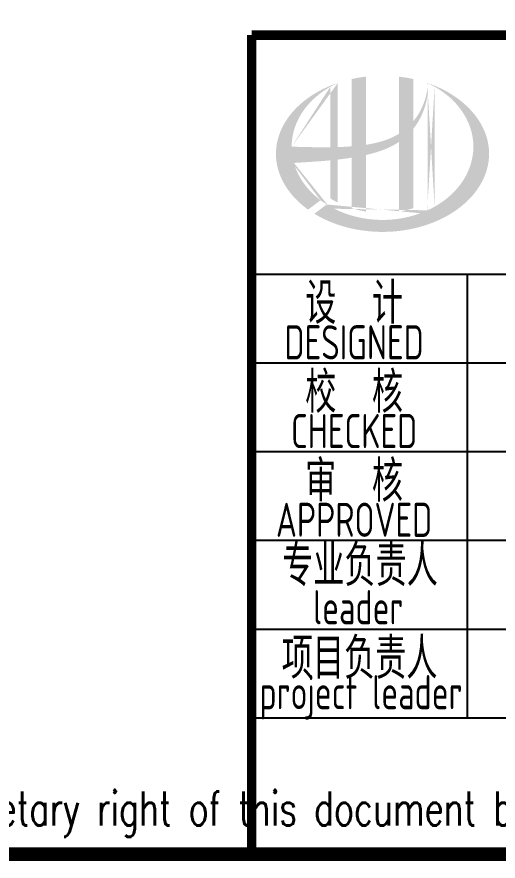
# Model space of a CAD drawing. Extents: x 5904849 to 6011887, y -826029 to -177002.
# Drawn here: x 5943531 to 5947053, y -678942 to -672759 of the extents above; entities that cross this region are included whole.
import ezdxf
from ezdxf.enums import TextEntityAlignment as Align

# ---------------------------------------------------------------- set-up
doc = ezdxf.new("R2010")
doc.units = 0
doc.header["$LTSCALE"] = 1000
doc.header["$MEASUREMENT"] = 0
doc.layers.get('0').update_dxf_attribs({"linetype": 'CONTINUOUS'})
doc.layers.add('PUB_TITLE', color=4, linetype='CONTINUOUS')
doc.styles.add('AHD', font='sceie.shx', dxfattribs={"width": 0.7, "bigfont": 'sceic.shx'})
doc.styles.add('ECEC_TQ', font='txt_l.shx', dxfattribs={"bigfont": 'hztxt_l.shx'})

msp = doc.modelspace()

# ---------------------------------------------------------------- hatches: boundary and pattern name
h = msp.add_hatch(color=256)
edge = h.paths.add_edge_path()
edge.add_spline(control_points=[(5946085.9, -673770.5), (5946092, -673769.1), (5946098.1, -673767.7), (5946147.2, -673755.8), (5946189.8, -673742.8), (5946264.8, -673711.7), (5946297.7, -673694.7), (5946328.6, -673674.1)], knot_values=[61.629012, 61.629012, 61.629012, 61.629012, 63.330431, 63.330431, 75.353634, 75.353634, 85.398649, 85.398649, 85.398649, 85.398649], degree=3, periodic=0)
edge.add_line((5946328.6, -673674.1), (5946328.6, -674184.4))
edge.add_spline(control_points=[(5946328.6, -674184.4), (5946345.7, -674181.6), (5946362.7, -674178.3), (5946397.5, -674170.2), (5946415.2, -674165.4), (5946432.6, -674159.9)], knot_values=[4.908456, 4.908456, 4.908456, 4.908456, 4.992821, 4.992821, 5.083034, 5.083034, 5.083034, 5.083034], degree=3, periodic=0)
edge.add_line((5946432.6, -674159.9), (5946432.6, -673578.5))
edge.add_spline(control_points=[(5946432.6, -673578.5), (5946441.2, -673567.6), (5946449.4, -673556.2), (5946475.5, -673516.6), (5946491.2, -673486.6), (5946520.4, -673413.8), (5946531.6, -673370), (5946536.3, -673324.7), (5946536.4, -673323.4), (5946536.6, -673322.1)], knot_values=[97.991744, 97.991744, 97.991744, 97.991744, 101.64219, 101.64219, 110.337975, 110.337975, 121.934322, 121.934322, 122.270691, 122.270691, 122.270691, 122.270691], degree=3, periodic=0)
edge.add_line((5946536.6, -673322.1), (5946536.6, -673251.7))
edge.add_spline(control_points=[(5946536.6, -673251.7), (5946536.5, -673259.4), (5946536.1, -673267.1), (5946535.5, -673274.7)], knot_values=[126.194075, 126.194075, 126.194075, 126.194075, 128.396762, 128.396762, 128.396762, 128.396762], degree=3, periodic=0)
edge.add_spline(control_points=[(5946535.5, -673274.7), (5946535.1, -673280.9), (5946534.5, -673287.2), (5946533.7, -673293.4)], knot_values=[124.417049, 124.417049, 124.417049, 124.417049, 126.194075, 126.194075, 126.194075, 126.194075], degree=3, periodic=0)
edge.add_spline(control_points=[(5946533.7, -673293.4), (5946532.5, -673302.5), (5946531.1, -673311.6), (5946529.3, -673320.7)], knot_values=[121.80529, 121.80529, 121.80529, 121.80529, 124.417049, 124.417049, 124.417049, 124.417049], degree=3, periodic=0)
edge.add_spline(control_points=[(5946529.3, -673320.7), (5946526.9, -673332.9), (5946524, -673345), (5946520.5, -673357)], knot_values=[118.31574, 118.31574, 118.31574, 118.31574, 121.80529, 121.80529, 121.80529, 121.80529], degree=3, periodic=0)
edge.add_spline(control_points=[(5946520.5, -673357), (5946517, -673369.1), (5946512.9, -673381.1), (5946508.4, -673393)], knot_values=[114.795988, 114.795988, 114.795988, 114.795988, 118.31574, 118.31574, 118.31574, 118.31574], degree=3, periodic=0)
edge.add_spline(control_points=[(5946508.4, -673393), (5946503.9, -673404.7), (5946498.9, -673416.2), (5946493.5, -673427.6)], knot_values=[111.329641, 111.329641, 111.329641, 111.329641, 114.795988, 114.795988, 114.795988, 114.795988], degree=3, periodic=0)
edge.add_spline(control_points=[(5946493.5, -673427.6), (5946488, -673439.1), (5946481.9, -673450.5), (5946475.5, -673461.5)], knot_values=[107.79529, 107.79529, 107.79529, 107.79529, 111.329641, 111.329641, 111.329641, 111.329641], degree=3, periodic=0)
edge.add_spline(control_points=[(5946475.5, -673461.5), (5946469.2, -673472.4), (5946462.5, -673482.9), (5946455.3, -673493.2)], knot_values=[104.343579, 104.343579, 104.343579, 104.343579, 107.79529, 107.79529, 107.79529, 107.79529], degree=3, periodic=0)
edge.add_spline(control_points=[(5946455.3, -673493.2), (5946448.1, -673503.6), (5946440.5, -673513.6), (5946432.6, -673523.3)], knot_values=[100.8507, 100.8507, 100.8507, 100.8507, 104.343579, 104.343579, 104.343579, 104.343579], degree=3, periodic=0)
edge.add_line((5946432.6, -673523.3), (5946432.6, -673214))
edge.add_spline(control_points=[(5946432.6, -673214), (5946398.5, -673206.5), (5946363.7, -673200.6), (5946328.6, -673196.5)], knot_values=[4.423999, 4.423999, 4.423999, 4.423999, 4.558741, 4.558741, 4.558741, 4.558741], degree=3, periodic=0)
edge.add_line((5946328.6, -673196.5), (5946328.6, -673614.7))
edge.add_spline(control_points=[(5946328.6, -673614.7), (5946256.6, -673659.2), (5946172.4, -673682.4), (5946085.9, -673695.4)], knot_values=[63.246215, 63.246215, 63.246215, 63.246215, 87.689124, 87.689124, 87.689124, 87.689124], degree=3, periodic=0)
edge.add_line((5946085.9, -673695.4), (5946085.9, -673196.5))
edge.add_spline(control_points=[(5946085.9, -673196.5), (5946050.7, -673200.6), (5946015.9, -673206.5), (5945981.9, -673214)], knot_values=[4.866038, 4.866038, 4.866038, 4.866038, 5.000777, 5.000777, 5.000777, 5.000777], degree=3, periodic=0)
edge.add_line((5945981.9, -673214), (5945981.9, -673706.9))
edge.add_spline(control_points=[(5945981.9, -673706.9), (5945980.2, -673707), (5945945.3, -673709.6), (5945910.6, -673711.4), (5945877.9, -673712.4)], knot_values=[43.657356, 43.657356, 43.657356, 43.657356, 44.134253, 53.497092, 53.497092, 53.497092, 53.497092], degree=3, periodic=0)
edge.add_line((5945877.9, -673712.4), (5945877.9, -673243.3))
edge.add_spline(control_points=[(5945877.9, -673243.3), (5945860.8, -673249.1), (5945844.1, -673255.4), (5945827.7, -673262.2)], knot_values=[5.14157, 5.14157, 5.14157, 5.14157, 5.212921, 5.212921, 5.212921, 5.212921], degree=3, periodic=0)
edge.add_spline(control_points=[(5945827.7, -673262.2), (5945820.8, -673265), (5945813.9, -673267.9), (5945781.7, -673282.1), (5945757.2, -673294.3), (5945733.7, -673307.5)], knot_values=[5.212921, 5.212921, 5.212921, 5.212921, 5.24296, 5.24296, 5.355623, 5.355623, 5.355623, 5.355623], degree=3, periodic=0)
edge.add_spline(control_points=[(5945733.7, -673307.5), (5945718.8, -673315.9), (5945704.4, -673324.7), (5945690.4, -673333.8)], knot_values=[5.355623, 5.355623, 5.355623, 5.355623, 5.426974, 5.426974, 5.426974, 5.426974], degree=3, periodic=0)
edge.add_spline(control_points=[(5945690.4, -673333.8), (5945683, -673338.6), (5945675.7, -673343.5), (5945662.2, -673353), (5945656, -673357.5), (5945649.8, -673362.1)], knot_values=[5.426974, 5.426974, 5.426974, 5.426974, 5.464765, 5.464765, 5.498325, 5.498325, 5.498325, 5.498325], degree=3, periodic=0)
edge.add_spline(control_points=[(5945649.8, -673362.1), (5945623.8, -673381.7), (5945599.7, -673402.6), (5945577.8, -673424.5)], knot_values=[5.498325, 5.498325, 5.498325, 5.498325, 5.641027, 5.641027, 5.641027, 5.641027], degree=3, periodic=0)
edge.add_spline(control_points=[(5945577.8, -673424.5), (5945570.8, -673431.5), (5945564, -673438.6), (5945543.6, -673461.2), (5945530.7, -673477), (5945518.9, -673493.2)], knot_values=[5.641027, 5.641027, 5.641027, 5.641027, 5.686569, 5.686569, 5.783729, 5.783729, 5.783729, 5.783729], degree=3, periodic=0)
edge.add_spline(control_points=[(5945518.9, -673493.2), (5945503.8, -673514), (5945490.5, -673535.4), (5945477.4, -673560.4), (5945475.8, -673563.6), (5945474.2, -673566.7)], knot_values=[5.783729, 5.783729, 5.783729, 5.783729, 5.908374, 5.908374, 5.92643, 5.92643, 5.92643, 5.92643], degree=3, periodic=0)
edge.add_spline(control_points=[(5945474.2, -673566.7), (5945461.7, -673591.8), (5945451.7, -673617.5), (5945444.2, -673643.4)], knot_values=[5.92643, 5.92643, 5.92643, 5.92643, 6.069132, 6.069132, 6.069132, 6.069132], degree=3, periodic=0)
edge.add_spline(control_points=[(5945444.2, -673643.4), (5945440.9, -673654.5), (5945438.2, -673665.7), (5945432.8, -673691.9), (5945430.5, -673706.9), (5945429.1, -673722)], knot_values=[6.069132, 6.069132, 6.069132, 6.069132, 6.130179, 6.130179, 6.211834, 6.211834, 6.211834, 6.211834], degree=3, periodic=0)
edge.add_spline(control_points=[(5945429.1, -673722), (5945427.9, -673735.1), (5945427.2, -673748.3), (5945427.2, -673761.5)], knot_values=[6.211834, 6.211834, 6.211834, 6.211834, 6.283185, 6.283185, 6.283185, 6.283185], degree=3, periodic=0)
edge.add_spline(control_points=[(5945427.2, -673761.5), (5945427.2, -673770.8), (5945427.5, -673780.2), (5945428.2, -673789.5)], knot_values=[6.283185, 6.283185, 6.283185, 6.283185, 6.333655, 6.333655, 6.333655, 6.333655], degree=3, periodic=0)
edge.add_spline(control_points=[(5945428.2, -673789.5), (5945429.4, -673808.1), (5945431.9, -673826.8), (5945435.7, -673845.3)], knot_values=[6.333655, 6.333655, 6.333655, 6.333655, 6.434594, 6.434594, 6.434594, 6.434594], degree=3, periodic=0)
edge.add_spline(control_points=[(5945435.7, -673845.3), (5945435.9, -673846.5), (5945436.2, -673847.7), (5945440.1, -673866.2), (5945444.9, -673883.4), (5945450.8, -673900.4)], knot_values=[6.434594, 6.434594, 6.434594, 6.434594, 6.441278, 6.441278, 6.535532, 6.535532, 6.535532, 6.535532], degree=3, periodic=0)
edge.add_spline(control_points=[(5945450.8, -673900.4), (5945457, -673918.6), (5945464.5, -673936.7), (5945473.3, -673954.5)], knot_values=[6.535532, 6.535532, 6.535532, 6.535532, 6.636471, 6.636471, 6.636471, 6.636471], degree=3, periodic=0)
edge.add_spline(control_points=[(5945473.3, -673954.5), (5945475.5, -673958.9), (5945477.8, -673963.4), (5945487.1, -673981), (5945494.8, -673994.1), (5945503.2, -674006.9)], knot_values=[6.636471, 6.636471, 6.636471, 6.636471, 6.661894, 6.661894, 6.73741, 6.73741, 6.73741, 6.73741], degree=3, periodic=0)
edge.add_spline(control_points=[(5945503.2, -674006.9), (5945514.4, -674024.1), (5945526.7, -674040.9), (5945540.3, -674057.3)], knot_values=[6.73741, 6.73741, 6.73741, 6.73741, 6.838349, 6.838349, 6.838349, 6.838349], degree=3, periodic=0)
edge.add_spline(control_points=[(5945540.3, -674057.3), (5945546.2, -674064.4), (5945552.3, -674071.5), (5945566.8, -674087.5), (5945575.4, -674096.3), (5945584.3, -674104.9)], knot_values=[6.838349, 6.838349, 6.838349, 6.838349, 6.88251, 6.88251, 6.939288, 6.939288, 6.939288, 6.939288], degree=3, periodic=0)
edge.add_spline(control_points=[(5945584.3, -674104.9), (5945600, -674120.3), (5945616.9, -674135.1), (5945634.8, -674149.3)], knot_values=[6.939288, 6.939288, 6.939288, 6.939288, 7.040227, 7.040227, 7.040227, 7.040227], degree=3, periodic=0)
edge.add_spline(control_points=[(5945634.8, -674149.3), (5945643.7, -674156.4), (5945652.9, -674163.4), (5945662.4, -674170.1)], knot_values=[7.040227, 7.040227, 7.040227, 7.040227, 7.090696, 7.090696, 7.090696, 7.090696], degree=3, periodic=0)
edge.add_line((5945662.4, -674170.1), (5945753.5, -674101.8))
edge.add_ellipse((5946207.2, -673709.5), major_axis=(665, 0), ratio=0.806676, start_angle=192.81901, end_angle=226.98533, ccw=False)
edge.add_spline(control_points=[(5945558.8, -673828.5), (5945582.8, -673827), (5945606.9, -673825.6), (5945695.6, -673820.1), (5945760.4, -673815.8), (5945825.9, -673809.4)], knot_values=[11.398263, 11.398263, 11.398263, 11.398263, 18.40729, 18.40729, 37.18094, 37.18094, 37.18094, 37.18094], degree=3, periodic=0)
edge.add_line((5945825.9, -673809.4), (5945825.9, -674088.5))
edge.add_spline(control_points=[(5945825.9, -674088.5), (5945829.4, -674090.7), (5945833, -674093), (5945850, -674103.1), (5945863.8, -674110.7), (5945877.9, -674117.9)], knot_values=[4.049945, 4.049945, 4.049945, 4.049945, 4.072021, 4.072021, 4.153257, 4.153257, 4.153257, 4.153257], degree=3, periodic=0)
edge.add_line((5945877.9, -674117.9), (5945877.9, -673804))
edge.add_spline(control_points=[(5945877.9, -673804), (5945910.1, -673800.3), (5945942.5, -673796.1), (5945977.3, -673790.7), (5945979.6, -673790.4), (5945981.9, -673790)], knot_values=[42.135009, 42.135009, 42.135009, 42.135009, 51.307228, 51.307228, 51.948574, 51.948574, 51.948574, 51.948574], degree=3, periodic=0)
edge.add_line((5945981.9, -673790), (5945981.9, -674159.9))
edge.add_spline(control_points=[(5945981.9, -674159.9), (5946015.5, -674170.5), (5946050.4, -674178.7), (5946085.9, -674184.4)], knot_values=[4.34174, 4.34174, 4.34174, 4.34174, 4.516316, 4.516316, 4.516316, 4.516316], degree=3, periodic=0)
edge.add_line((5946085.9, -674184.4), (5946085.9, -673770.5))
edge = h.paths.add_edge_path(flags=16)
edge.add_ellipse((5946207.2, -673709.5), major_axis=(665, 0), ratio=0.806676, start_angle=124.98746, end_angle=179.99898, ccw=False)
edge.add_line((5945825.9, -673270), (5945825.9, -673713.6))
edge.add_spline(control_points=[(5945825.9, -673713.6), (5945730.5, -673714.9), (5945636.6, -673711.9), (5945542.2, -673709.5)], knot_values=[11.27373, 11.27373, 11.27373, 11.27373, 38.687513, 38.687513, 38.687513, 38.687513], degree=3, periodic=0)
edge = h.paths.add_edge_path()
edge.add_spline(control_points=[(5945708.4, -674200.6), (5945739.4, -674219.6), (5945772.6, -674236.9), (5945857.2, -674274.1), (5945910.5, -674292), (5946021.2, -674318.6), (5946078.7, -674327.3), (5946194.8, -674335), (5946253.5, -674334.1), (5946369, -674322.6), (5946425.9, -674312.1), (5946534.9, -674282), (5946587.1, -674262.5), (5946684, -674215.7), (5946728.8, -674188.3), (5946808.7, -674127.3), (5946843.9, -674093.8), (5946903.2, -674022.3), (5946927.3, -673984.4), (5946963.7, -673906.3), (5946976, -673866.1), (5946988.6, -673784.9), (5946988.9, -673743.9), (5946977.4, -673662.4), (5946965.6, -673621.9), (5946930, -673543.2), (5946906.2, -673505), (5946847.4, -673432.8), (5946812.3, -673398.9), (5946732.5, -673337.2), (5946687.8, -673309.5), (5946606.6, -673269.7), (5946572.2, -673255.5), (5946536.6, -673243.3)], knot_values=[0.886421, 0.886421, 0.886421, 0.886421, 1.040557, 1.040557, 1.261172, 1.261172, 1.481788, 1.481788, 1.702404, 1.702404, 1.92302, 1.92302, 2.143636, 2.143636, 2.364252, 2.364252, 2.584868, 2.584868, 2.805484, 2.805484, 3.026099, 3.026099, 3.246715, 3.246715, 3.46852, 3.46852, 3.690325, 3.690325, 3.91213, 3.91213, 4.133935, 4.133935, 4.283209, 4.283209, 4.283209, 4.283209], degree=3, periodic=0)
edge.add_line((5946536.6, -673243.3), (5946536.6, -673243.4))
edge.add_spline(control_points=[(5946536.6, -673243.4), (5946536.6, -673246.2), (5946536.6, -673249), (5946536.6, -673251.7)], knot_values=[128.396762, 128.396762, 128.396762, 128.396762, 129.192193, 129.192193, 129.192193, 129.192193], degree=3, periodic=0)
edge.add_line((5946536.6, -673251.7), (5946536.6, -674175.6))
edge.add_ellipse((5946207.2, -673709.5), major_axis=(665, 0), ratio=0.806676, start_angle=232.10542, end_angle=299.68334, ccw=False)
edge.add_line((5945798.8, -674132.9), (5945708.4, -674200.6))
edge = h.paths.add_edge_path(flags=16)
edge.add_ellipse((5946207.2, -673709.5), major_axis=(665, 0), ratio=0.806676, start_angle=304.98746, end_angle=415.01211, ccw=False)
edge.add_line((5946588.6, -674149), (5946588.6, -673270))

# ---------------------------------------------------------------- linework, layer by layer
for p, q in [((5945249.4, -674642.1), (5956249.4, -674642.1)), ((5946829.4, -677892.1), (5946829.4, -674642.1)), ((5946829.4, -677892.1), (5946829.4, -674642.1)), ((5946829.4, -677892.1), (5946829.4, -674642.1)), ((5945249.4, -675292.1), (5950749.4, -675292.1)), ((5945249.4, -675942.1), (5950749.4, -675942.1)), ((5945249.4, -676592.1), (5950749.4, -676592.1)), ((5945249.4, -677242.1), (5950749.4, -677242.1)), ((5945249.4, -677892.1), (5963249.4, -677892.1)), ((5945249.4, -678892.1), (5963249.4, -678892.1))]:
    msp.add_line(p, q)
at = {"const_width": 70}
for points in [[(5945249.4, -672892.1), (5945249.4, -678892.1)], [(5963249.4, -672892.1), (5945249.4, -672892.1)]]:
    msp.add_lwpolyline(points, dxfattribs=at)
at = {"layer": 'PUB_TITLE', "color": 4, "const_width": 100}
msp.add_lwpolyline([(5907349.4, -678892.1), (5963249.4, -678892.1), (5963249.4, -638892.1), (5907349.4, -638892.1)], close=True, dxfattribs=at)

# ---------------------------------------------------------------- texts
for s, height, style, width, p in [('设  计', 300, 'AHD', 0.8, (5945999.4, -674842.1)), ('设  计', 300, 'AHD', 0.8, (5945999.4, -674842.1)), ('DESIGNED', 250, 'AHD', 0.8, (5945999.4, -675142.1)), ('DESIGNED', 250, 'AHD', 0.8, (5945999.4, -675142.1)), ('校  核', 300, 'AHD', 0.8, (5945999.4, -675492.1)), ('校  核', 300, 'AHD', 0.8, (5945999.4, -675492.1)), ('CHECKED', 250, 'AHD', 0.8, (5945999.4, -675792.1)), ('CHECKED', 250, 'AHD', 0.8, (5945999.4, -675792.1)), ('审  核', 300, 'AHD', 0.8, (5945999.4, -676142.1)), ('审  核', 300, 'AHD', 0.8, (5945999.4, -676142.1)), ('APPROVED', 250, 'AHD', 0.8, (5945999.4, -676442.1)), ('APPROVED', 250, 'AHD', 0.8, (5945999.4, -676442.1)), ('专业负责人', 300, 'AHD', 0.8, (5946042.3, -676762.1)), ('leader', 250, 'AHD', 0.8, (5946029.4, -677082.1)), ('项目负责人', 300, 'AHD', 0.8, (5946039.4, -677442.1)), ('project leader', 250, 'AHD', 0.8, (5946049.4, -677742.1)), ('The proprietary right of this document belongs to Anhui Huadong Chemical And Medical Engineering  Co.,Ltd.  and any replication or transfer to the 3rd. side is forbidden without its permission. ', 250, 'ECEC_TQ', 0.72, (5954249.4, -678592.1))]:
    msp.add_text(s, height=height, dxfattribs=dict(style=style, width=width)).set_placement(p, align=Align.MIDDLE)

doc.saveas('drawing.dxf')
